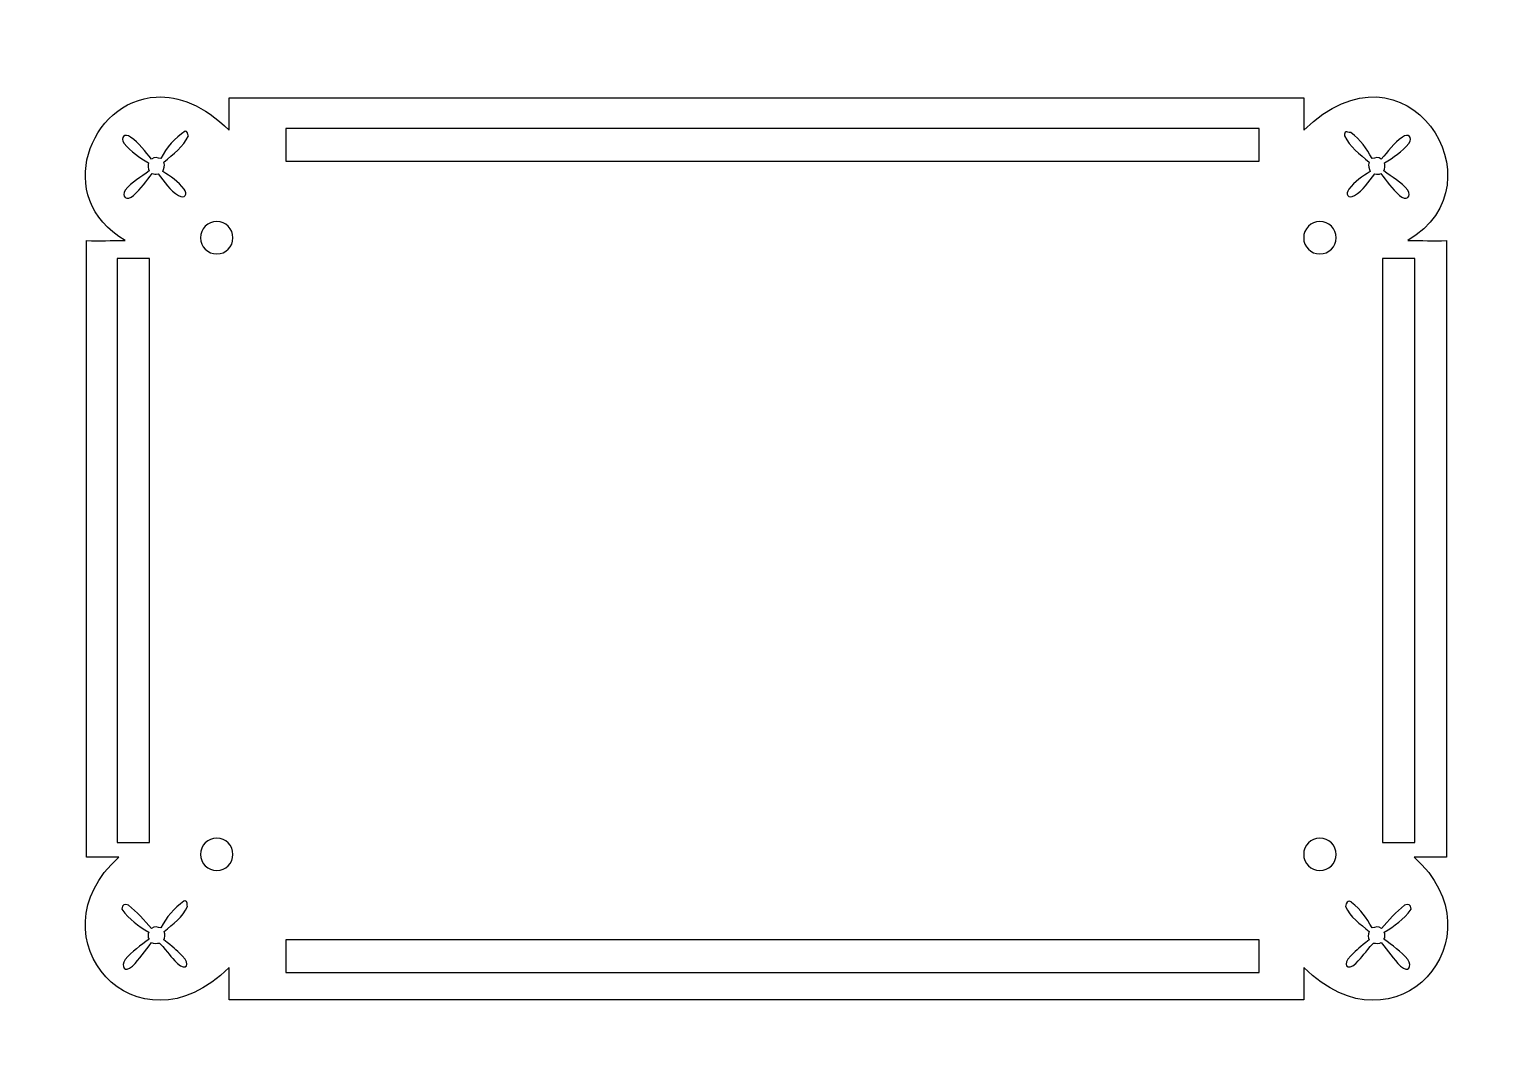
# Model space of a CAD drawing. Header units: centimetres. Extents: x -4.95 to 1.07, y -0.13 to 4.07.
import ezdxf

# ---------------------------------------------------------------- set-up
doc = ezdxf.new("R2010")
doc.units = ezdxf.units.CM
doc.header["$MEASUREMENT"] = 0
doc.layers.add('Layer 1', color=7, linetype='Continuous')

msp = doc.modelspace()

# ---------------------------------------------------------------- linework, layer by layer
at = {"layer": 'Layer 1', "color": 9}
for points, knots in [([(-4.43454, 3.79818), (-4.70537, 3.78385), (-4.86008, 3.38692), (-4.56104, 3.21279), (-4.56104, 3.21279), (-4.62346, 3.21396), (-4.65984, 3.21092), (-4.71979, 3.21279), (-4.71979, 3.21279), (-4.71979, 3.21279), (-4.71979, 0.69925), (-4.71979, 0.69925), (-4.71979, 0.69925), (-4.71979, 0.69925), (-4.5875, 0.69925), (-4.5875, 0.69925), (-4.5875, 0.69925), (-4.95156, 0.37294), (-4.51354, -0.12547), (-4.13771, 0.24946), (-4.13771, 0.24946), (-4.13771, 0.24946), (-4.13771, 0.11717), (-4.13771, 0.11717), (-4.13771, 0.11717), (-4.13771, 0.11717), (0.24445, 0.11717), (0.24445, 0.11717), (0.24445, 0.11717), (0.24445, 0.11717), (0.24445, 0.24946), (0.24445, 0.24946), (0.24445, 0.24946), (0.62029, -0.12547), (1.0583, 0.37294), (0.69424, 0.69925), (0.69424, 0.69925), (0.69424, 0.69925), (0.82653, 0.69925), (0.82653, 0.69925), (0.82653, 0.69925), (0.82653, 0.69925), (0.82653, 3.21279), (0.82653, 3.21279), (0.82653, 3.21279), (0.76658, 3.21092), (0.7302, 3.21396), (0.66778, 3.21279), (0.66778, 3.21279), (1.06649, 3.44497), (0.65919, 4.07329), (0.24445, 3.66258), (0.24445, 3.66258), (0.2452, 3.72466), (0.24445, 3.74196), (0.24445, 3.79487), (0.24445, 3.79487), (0.24445, 3.79487), (-4.13771, 3.79487), (-4.13771, 3.79487), (-4.13771, 3.79487), (-4.13771, 3.74195), (-4.13846, 3.72466), (-4.13771, 3.66258), (-4.13771, 3.66258), (-4.2414, 3.76526), (-4.34426, 3.80296), (-4.43454, 3.79818)], [0, 0, 0, 0, 0.0555556, 0.0555556, 0.0555556, 0.0555556, 0.1111111, 0.1111111, 0.1111111, 0.1111111, 0.1666667, 0.1666667, 0.1666667, 0.1666667, 0.2222222, 0.2222222, 0.2222222, 0.2222222, 0.2777778, 0.2777778, 0.2777778, 0.2777778, 0.3333333, 0.3333333, 0.3333333, 0.3333333, 0.3888889, 0.3888889, 0.3888889, 0.3888889, 0.4444444, 0.4444444, 0.4444444, 0.4444444, 0.5, 0.5, 0.5, 0.5, 0.5555556, 0.5555556, 0.5555556, 0.5555556, 0.6111111, 0.6111111, 0.6111111, 0.6111111, 0.6666667, 0.6666667, 0.6666667, 0.6666667, 0.7222222, 0.7222222, 0.7222222, 0.7222222, 0.7777778, 0.7777778, 0.7777778, 0.7777778, 0.8333333, 0.8333333, 0.8333333, 0.8333333, 0.8888889, 0.8888889, 0.8888889, 0.8888889, 1, 1, 1, 1]), ([(-4.31713, 3.65845), (-4.30586, 3.65988), (-4.30796, 3.64527), (-4.3039, 3.63943), (-4.3039, 3.63943), (-4.3246, 3.59461), (-4.36575, 3.56517), (-4.40395, 3.53194), (-4.40395, 3.53194), (-4.39747, 3.51837), (-4.4039, 3.50407), (-4.40808, 3.49391), (-4.40808, 3.49391), (-4.37544, 3.47578), (-4.3469, 3.45317), (-4.32044, 3.4228), (-4.32044, 3.4228), (-4.30687, 3.40155), (-4.31641, 3.38299), (-4.34442, 3.39634), (-4.34442, 3.39634), (-4.37861, 3.4166), (-4.40242, 3.4536), (-4.4271, 3.48481), (-4.4271, 3.48481), (-4.43758, 3.48383), (-4.44568, 3.48234), (-4.45108, 3.48646), (-4.45108, 3.48646), (-4.47431, 3.45562), (-4.49764, 3.4249), (-4.52715, 3.39634), (-4.52715, 3.39634), (-4.55612, 3.37312), (-4.57878, 3.392), (-4.56105, 3.41784), (-4.56105, 3.41784), (-4.53462, 3.45259), (-4.49746, 3.47083), (-4.46348, 3.49722), (-4.46348, 3.49722), (-4.46827, 3.5023), (-4.47096, 3.52216), (-4.46596, 3.52947), (-4.46596, 3.52947), (-4.50369, 3.54986), (-4.53692, 3.57785), (-4.56601, 3.60802), (-4.56601, 3.60802), (-4.58302, 3.63517), (-4.56258, 3.65147), (-4.53955, 3.63448), (-4.53955, 3.63448), (-4.50418, 3.61105), (-4.48065, 3.57616), (-4.45356, 3.54436), (-4.45356, 3.54436), (-4.44041, 3.55668), (-4.42984, 3.54874), (-4.41553, 3.54684), (-4.41553, 3.54684), (-4.39455, 3.59476), (-4.35806, 3.62996), (-4.31714, 3.65846), (-4.31714, 3.65846), (-4.31714, 3.65846), (-4.31713, 3.65845), (-4.31713, 3.65845)], [0, 0, 0, 0, 0.0555556, 0.0555556, 0.0555556, 0.0555556, 0.1111111, 0.1111111, 0.1111111, 0.1111111, 0.1666667, 0.1666667, 0.1666667, 0.1666667, 0.2222222, 0.2222222, 0.2222222, 0.2222222, 0.2777778, 0.2777778, 0.2777778, 0.2777778, 0.3333333, 0.3333333, 0.3333333, 0.3333333, 0.3888889, 0.3888889, 0.3888889, 0.3888889, 0.4444444, 0.4444444, 0.4444444, 0.4444444, 0.5, 0.5, 0.5, 0.5, 0.5555556, 0.5555556, 0.5555556, 0.5555556, 0.6111111, 0.6111111, 0.6111111, 0.6111111, 0.6666667, 0.6666667, 0.6666667, 0.6666667, 0.7222222, 0.7222222, 0.7222222, 0.7222222, 0.7777778, 0.7777778, 0.7777778, 0.7777778, 0.8333333, 0.8333333, 0.8333333, 0.8333333, 0.8888889, 0.8888889, 0.8888889, 0.8888889, 1, 1, 1, 1]), ([(-3.9062, 3.66919), (-3.9062, 3.66919), (0.06255, 3.66919), (0.06255, 3.66919), (0.06255, 3.66919), (0.06255, 3.66919), (0.06255, 3.5369), (0.06255, 3.5369), (0.06255, 3.5369), (0.06255, 3.5369), (-3.9062, 3.5369), (-3.9062, 3.5369), (-3.9062, 3.5369), (-3.9062, 3.5369), (-3.9062, 3.66919), (-3.9062, 3.66919)], [0, 0, 0, 0, 0.2, 0.2, 0.2, 0.2, 0.4, 0.4, 0.4, 0.4, 0.6, 0.6, 0.6, 0.6, 1, 1, 1, 1]), ([(0.4156, 3.65597), (0.41686, 3.65641), (0.41824, 3.65608), (0.41973, 3.65597), (0.41973, 3.65597), (0.42569, 3.65552), (0.43285, 3.65162), (0.43627, 3.65349), (0.43627, 3.65349), (0.47528, 3.62245), (0.50049, 3.58987), (0.52226, 3.54683), (0.52226, 3.54683), (0.53657, 3.54872), (0.54714, 3.55667), (0.56029, 3.54435), (0.56029, 3.54435), (0.58738, 3.57616), (0.61091, 3.61105), (0.64628, 3.63447), (0.64628, 3.63447), (0.66931, 3.65147), (0.68974, 3.63516), (0.67274, 3.60801), (0.67274, 3.60801), (0.64365, 3.57784), (0.61042, 3.54985), (0.57269, 3.52946), (0.57269, 3.52946), (0.57769, 3.52216), (0.57499, 3.50229), (0.57021, 3.49721), (0.57021, 3.49721), (0.60418, 3.47082), (0.64135, 3.45259), (0.66778, 3.41783), (0.66778, 3.41783), (0.68551, 3.39199), (0.66285, 3.37311), (0.63388, 3.39633), (0.63388, 3.39633), (0.60437, 3.42489), (0.58104, 3.45561), (0.55781, 3.48645), (0.55781, 3.48645), (0.55241, 3.48232), (0.54431, 3.48382), (0.53383, 3.4848), (0.53383, 3.4848), (0.50915, 3.45359), (0.48533, 3.41659), (0.45115, 3.39633), (0.45115, 3.39633), (0.42314, 3.38298), (0.4136, 3.40154), (0.42717, 3.42279), (0.42717, 3.42279), (0.45363, 3.45316), (0.48217, 3.47577), (0.51481, 3.4939), (0.51481, 3.4939), (0.51063, 3.50406), (0.50419, 3.51836), (0.51068, 3.53193), (0.51068, 3.53193), (0.47249, 3.56515), (0.43133, 3.5946), (0.41063, 3.63942), (0.41063, 3.63942), (0.40942, 3.64991), (0.41182, 3.65465), (0.41559, 3.65596), (0.41559, 3.65596), (0.41559, 3.65596), (0.4156, 3.65597), (0.4156, 3.65597)], [0, 0, 0, 0, 0.05, 0.05, 0.05, 0.05, 0.1, 0.1, 0.1, 0.1, 0.15, 0.15, 0.15, 0.15, 0.2, 0.2, 0.2, 0.2, 0.25, 0.25, 0.25, 0.25, 0.3, 0.3, 0.3, 0.3, 0.35, 0.35, 0.35, 0.35, 0.4, 0.4, 0.4, 0.4, 0.45, 0.45, 0.45, 0.45, 0.5, 0.5, 0.5, 0.5, 0.55, 0.55, 0.55, 0.55, 0.6, 0.6, 0.6, 0.6, 0.65, 0.65, 0.65, 0.65, 0.7, 0.7, 0.7, 0.7, 0.75, 0.75, 0.75, 0.75, 0.8, 0.8, 0.8, 0.8, 0.85, 0.85, 0.85, 0.85, 0.9, 0.9, 0.9, 0.9, 1, 1, 1, 1]), ([(-4.18815, 3.29051), (-4.15162, 3.29051), (-4.122, 3.2609), (-4.122, 3.22436), (-4.122, 3.22436), (-4.122, 3.18783), (-4.15161, 3.15821), (-4.18815, 3.15821), (-4.18815, 3.15821), (-4.22468, 3.15821), (-4.2543, 3.18782), (-4.2543, 3.22436), (-4.2543, 3.22436), (-4.2543, 3.26089), (-4.22469, 3.29051), (-4.18815, 3.29051)], [0, 0, 0, 0, 0.2, 0.2, 0.2, 0.2, 0.4, 0.4, 0.4, 0.4, 0.6, 0.6, 0.6, 0.6, 1, 1, 1, 1]), ([(0.30977, 3.29051), (0.3463, 3.29051), (0.37592, 3.2609), (0.37592, 3.22436), (0.37592, 3.22436), (0.37592, 3.18783), (0.34631, 3.15821), (0.30977, 3.15821), (0.30977, 3.15821), (0.27324, 3.15821), (0.24362, 3.18782), (0.24362, 3.22436), (0.24362, 3.22436), (0.24362, 3.26089), (0.27323, 3.29051), (0.30977, 3.29051)], [0, 0, 0, 0, 0.2, 0.2, 0.2, 0.2, 0.4, 0.4, 0.4, 0.4, 0.6, 0.6, 0.6, 0.6, 1, 1, 1, 1]), ([(-4.59412, 3.14003), (-4.59412, 3.14003), (-4.46183, 3.14003), (-4.46183, 3.14003), (-4.46183, 3.14003), (-4.46183, 3.14003), (-4.46183, 0.75878), (-4.46183, 0.75878), (-4.46183, 0.75878), (-4.46183, 0.75878), (-4.59412, 0.75878), (-4.59412, 0.75878), (-4.59412, 0.75878), (-4.59412, 0.75878), (-4.59412, 3.14003), (-4.59412, 3.14003)], [0, 0, 0, 0, 0.2, 0.2, 0.2, 0.2, 0.4, 0.4, 0.4, 0.4, 0.6, 0.6, 0.6, 0.6, 1, 1, 1, 1]), ([(0.56525, 3.14003), (0.56525, 3.14003), (0.69754, 3.14003), (0.69754, 3.14003), (0.69754, 3.14003), (0.69754, 3.14003), (0.69754, 0.75878), (0.69754, 0.75878), (0.69754, 0.75878), (0.69754, 0.75878), (0.56525, 0.75878), (0.56525, 0.75878), (0.56525, 0.75878), (0.56525, 0.75878), (0.56525, 3.14003), (0.56525, 3.14003)], [0, 0, 0, 0, 0.2, 0.2, 0.2, 0.2, 0.4, 0.4, 0.4, 0.4, 0.6, 0.6, 0.6, 0.6, 1, 1, 1, 1]), ([(-4.18815, 0.77697), (-4.15162, 0.77697), (-4.122, 0.74736), (-4.122, 0.71082), (-4.122, 0.71082), (-4.122, 0.67429), (-4.15161, 0.64467), (-4.18815, 0.64467), (-4.18815, 0.64467), (-4.22468, 0.64467), (-4.2543, 0.67428), (-4.2543, 0.71082), (-4.2543, 0.71082), (-4.2543, 0.74735), (-4.22469, 0.77697), (-4.18815, 0.77697)], [0, 0, 0, 0, 0.2, 0.2, 0.2, 0.2, 0.4, 0.4, 0.4, 0.4, 0.6, 0.6, 0.6, 0.6, 1, 1, 1, 1]), ([(0.30977, 0.77697), (0.3463, 0.77697), (0.37592, 0.74736), (0.37592, 0.71082), (0.37592, 0.71082), (0.37592, 0.67429), (0.34631, 0.64467), (0.30977, 0.64467), (0.30977, 0.64467), (0.27324, 0.64467), (0.24362, 0.67428), (0.24362, 0.71082), (0.24362, 0.71082), (0.24362, 0.74735), (0.27323, 0.77697), (0.30977, 0.77697)], [0, 0, 0, 0, 0.2, 0.2, 0.2, 0.2, 0.4, 0.4, 0.4, 0.4, 0.6, 0.6, 0.6, 0.6, 1, 1, 1, 1]), ([(-4.31631, 0.52148), (-4.3055, 0.52185), (-4.31095, 0.50277), (-4.30804, 0.49833), (-4.30804, 0.49833), (-4.32567, 0.45481), (-4.36693, 0.42729), (-4.40312, 0.3958), (-4.40312, 0.3958), (-4.39664, 0.38223), (-4.39977, 0.37206), (-4.40395, 0.3619), (-4.40395, 0.3619), (-4.36387, 0.33227), (-4.35788, 0.32404), (-4.32871, 0.29658), (-4.32871, 0.29658), (-4.29142, 0.26027), (-4.31402, 0.23494), (-4.34855, 0.26516), (-4.34855, 0.26516), (-4.37861, 0.29658), (-4.38344, 0.30726), (-4.42131, 0.34867), (-4.42131, 0.34867), (-4.43179, 0.34769), (-4.44816, 0.347), (-4.45356, 0.35115), (-4.45356, 0.35115), (-4.48236, 0.31536), (-4.50162, 0.28479), (-4.53211, 0.25524), (-4.53211, 0.25524), (-4.5645, 0.22418), (-4.58009, 0.25461), (-4.56105, 0.2817), (-4.56105, 0.2817), (-4.53471, 0.31551), (-4.49825, 0.33874), (-4.46431, 0.36438), (-4.46431, 0.36438), (-4.4691, 0.36943), (-4.47014, 0.38602), (-4.46514, 0.39332), (-4.46514, 0.39332), (-4.50863, 0.41996), (-4.54318, 0.44317), (-4.57511, 0.48675), (-4.57511, 0.48675), (-4.57326, 0.50905), (-4.56369, 0.50912), (-4.54865, 0.50329), (-4.54865, 0.50329), (-4.51433, 0.47693), (-4.48392, 0.44176), (-4.45357, 0.40821), (-4.45357, 0.40821), (-4.44042, 0.42055), (-4.42985, 0.41257), (-4.41554, 0.41069), (-4.41554, 0.41069), (-4.39473, 0.45646), (-4.36123, 0.49071), (-4.32211, 0.51983), (-4.32211, 0.51983), (-4.31983, 0.52076), (-4.31787, 0.52143), (-4.31632, 0.52148), (-4.31632, 0.52148), (-4.31632, 0.52148), (-4.31631, 0.52148), (-4.31631, 0.52148)], [0, 0, 0, 0, 0.0526316, 0.0526316, 0.0526316, 0.0526316, 0.1052632, 0.1052632, 0.1052632, 0.1052632, 0.1578947, 0.1578947, 0.1578947, 0.1578947, 0.2105263, 0.2105263, 0.2105263, 0.2105263, 0.2631579, 0.2631579, 0.2631579, 0.2631579, 0.3157895, 0.3157895, 0.3157895, 0.3157895, 0.3684211, 0.3684211, 0.3684211, 0.3684211, 0.4210526, 0.4210526, 0.4210526, 0.4210526, 0.4736842, 0.4736842, 0.4736842, 0.4736842, 0.5263158, 0.5263158, 0.5263158, 0.5263158, 0.5789474, 0.5789474, 0.5789474, 0.5789474, 0.6315789, 0.6315789, 0.6315789, 0.6315789, 0.6842105, 0.6842105, 0.6842105, 0.6842105, 0.7368421, 0.7368421, 0.7368421, 0.7368421, 0.7894737, 0.7894737, 0.7894737, 0.7894737, 0.8421053, 0.8421053, 0.8421053, 0.8421053, 0.8947368, 0.8947368, 0.8947368, 0.8947368, 1, 1, 1, 1]), ([(0.42966, 0.51983), (0.43553, 0.5197), (0.44043, 0.51482), (0.43876, 0.51487), (0.43876, 0.51487), (0.47867, 0.48378), (0.49899, 0.4538), (0.52227, 0.41069), (0.52227, 0.41069), (0.53659, 0.41257), (0.54715, 0.42055), (0.5603, 0.40821), (0.5603, 0.40821), (0.59066, 0.44177), (0.62107, 0.47694), (0.65538, 0.50329), (0.65538, 0.50329), (0.67042, 0.50912), (0.67999, 0.50905), (0.68184, 0.48675), (0.68184, 0.48675), (0.64991, 0.44317), (0.61536, 0.41996), (0.57187, 0.39332), (0.57187, 0.39332), (0.57687, 0.38602), (0.57583, 0.36943), (0.57104, 0.36438), (0.57104, 0.36438), (0.60497, 0.33874), (0.64143, 0.31551), (0.66778, 0.2817), (0.66778, 0.2817), (0.68682, 0.25461), (0.67123, 0.22418), (0.63884, 0.25524), (0.63884, 0.25524), (0.60835, 0.28479), (0.5891, 0.31537), (0.56029, 0.35115), (0.56029, 0.35115), (0.55489, 0.347), (0.53852, 0.34769), (0.52804, 0.34867), (0.52804, 0.34867), (0.49017, 0.30726), (0.48617, 0.29658), (0.45611, 0.26516), (0.45611, 0.26516), (0.42157, 0.23494), (0.39815, 0.26027), (0.43544, 0.29658), (0.43544, 0.29658), (0.46461, 0.32404), (0.4706, 0.33227), (0.51068, 0.3619), (0.51068, 0.3619), (0.5065, 0.37206), (0.5042, 0.38223), (0.51068, 0.3958), (0.51068, 0.3958), (0.47448, 0.42728), (0.4324, 0.45481), (0.41477, 0.49833), (0.41477, 0.49833), (0.41693, 0.5153), (0.42378, 0.51995), (0.42965, 0.51983), (0.42965, 0.51983), (0.42965, 0.51983), (0.42966, 0.51983), (0.42966, 0.51983)], [0, 0, 0, 0, 0.0526316, 0.0526316, 0.0526316, 0.0526316, 0.1052632, 0.1052632, 0.1052632, 0.1052632, 0.1578947, 0.1578947, 0.1578947, 0.1578947, 0.2105263, 0.2105263, 0.2105263, 0.2105263, 0.2631579, 0.2631579, 0.2631579, 0.2631579, 0.3157895, 0.3157895, 0.3157895, 0.3157895, 0.3684211, 0.3684211, 0.3684211, 0.3684211, 0.4210526, 0.4210526, 0.4210526, 0.4210526, 0.4736842, 0.4736842, 0.4736842, 0.4736842, 0.5263158, 0.5263158, 0.5263158, 0.5263158, 0.5789474, 0.5789474, 0.5789474, 0.5789474, 0.6315789, 0.6315789, 0.6315789, 0.6315789, 0.6842105, 0.6842105, 0.6842105, 0.6842105, 0.7368421, 0.7368421, 0.7368421, 0.7368421, 0.7894737, 0.7894737, 0.7894737, 0.7894737, 0.8421053, 0.8421053, 0.8421053, 0.8421053, 0.8947368, 0.8947368, 0.8947368, 0.8947368, 1, 1, 1, 1]), ([(-3.9062, 0.3619), (-3.9062, 0.3619), (0.06255, 0.3619), (0.06255, 0.3619), (0.06255, 0.3619), (0.06255, 0.3619), (0.06255, 0.22961), (0.06255, 0.22961), (0.06255, 0.22961), (0.06255, 0.22961), (-3.9062, 0.22961), (-3.9062, 0.22961), (-3.9062, 0.22961), (-3.9062, 0.22961), (-3.9062, 0.3619), (-3.9062, 0.3619)], [0, 0, 0, 0, 0.2, 0.2, 0.2, 0.2, 0.4, 0.4, 0.4, 0.4, 0.6, 0.6, 0.6, 0.6, 1, 1, 1, 1])]:
    msp.add_open_spline(points, degree=3, knots=knots, dxfattribs=at)

doc.saveas('drawing.dxf')
